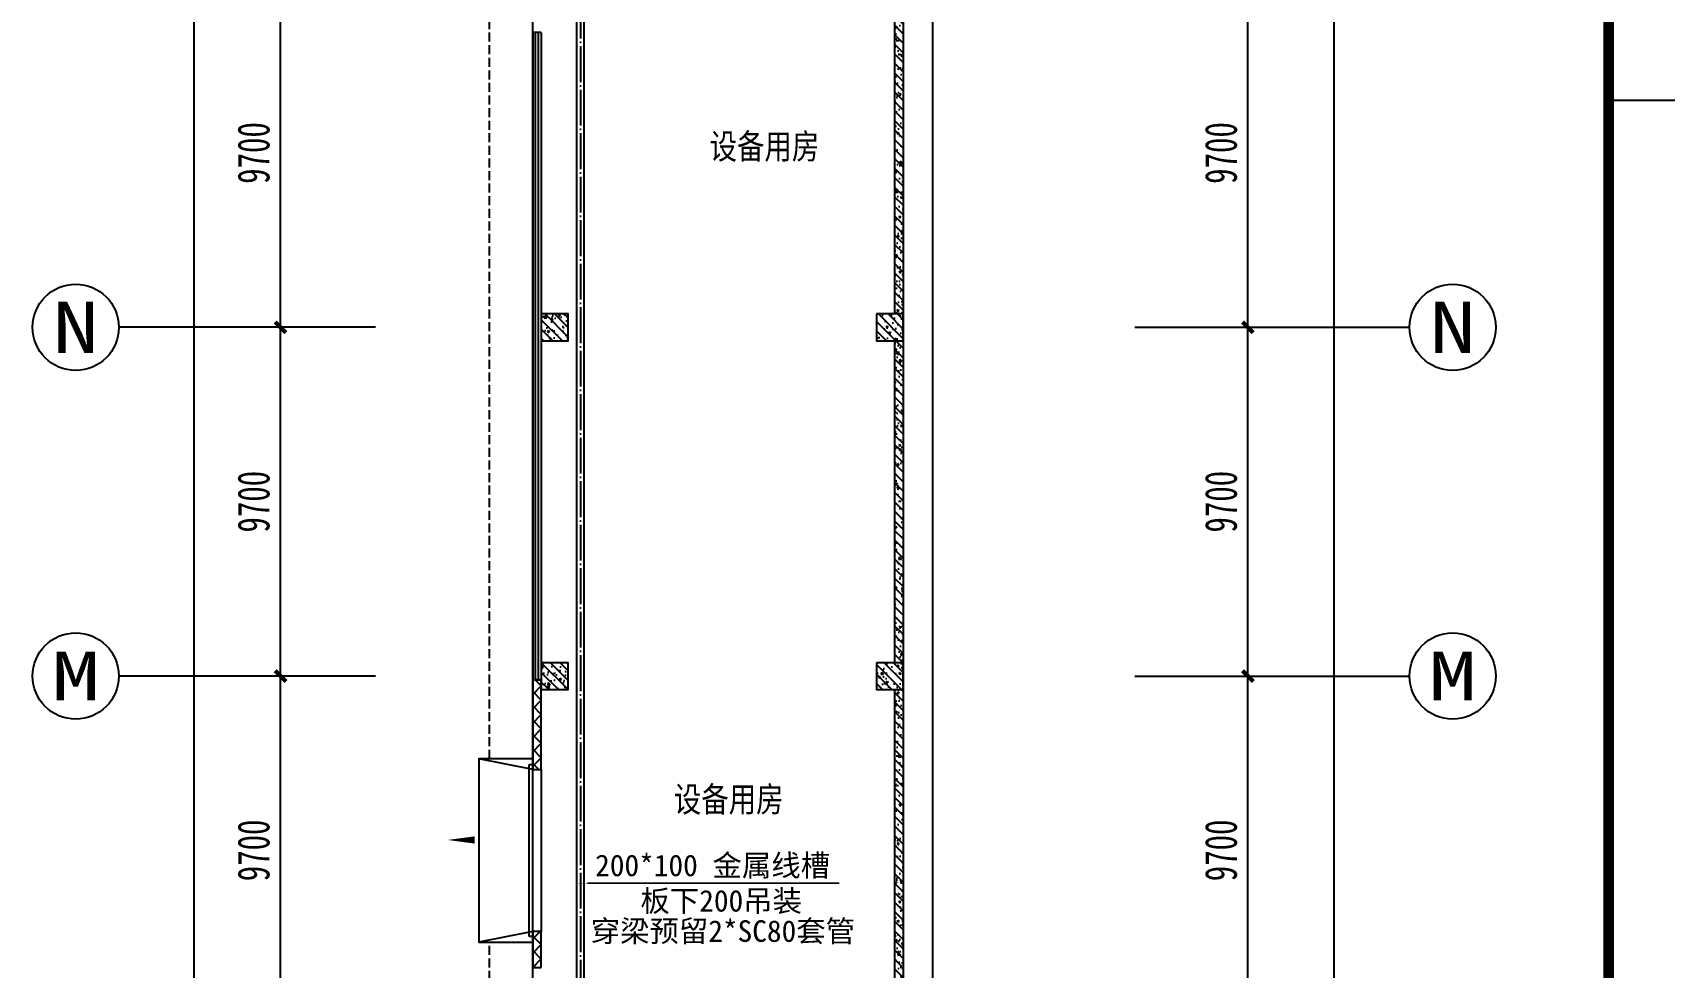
# Model space of a CAD drawing. Header units: millimetres. Extents: x -633009578 to 5705885, y -633235091 to 2571734.
# Drawn here: x 2910687 to 2956106, y 2361767 to 2387767 of the extents above; entities that cross this region are included whole.
import ezdxf
from ezdxf.enums import TextEntityAlignment as Align

# ---------------------------------------------------------------- set-up
doc = ezdxf.new("R2010")
doc.units = ezdxf.units.MM
doc.header["$LTSCALE"] = 1000
doc.header["$MEASUREMENT"] = 0
doc.linetypes.add('DASH', pattern=[0.35, 0.25, -0.1])
doc.linetypes.add('DOTE', pattern=[2.4200000000000004, 2, -0.2, 0.02, -0.2])
doc.layers.get('0').update_dxf_attribs({"color": 9})
for name, color, linetype in [('3T_WOOD', 21, 'Continuous'), ('A-COLUM(柱)', 255, 'Continuous'), ('A-DI-S(箭头)', 76, 'Continuous'), ('A-DOOR(门）', 4, 'Continuous'), ('A-F-AREA(计算)', 5, 'Continuous'), ('A-HATH(填充)', 8, 'Continuous'), ('A-ST-O(室外)', 54, 'Continuous'), ('A-STAR(楼梯)', 51, 'Continuous'), ('A-TEXT(房间)', 243, 'Continuous'), ('A-WA-J(剪力墙)', 254, 'Continuous'), ('A-WINDOW（窗）', 4, 'Continuous'), ('AXIS_TEXT', 7, 'Continuous'), ('C-AXIS(轴号)', 3, 'Continuous'), ('WALL', 9, 'Continuous'), ('电-桥架', 4, 'Continuous'), ('设备-箱柜', 3, 'Continuous'), ('院图签、封面151013$0$PUB_TITLE', 153, 'Continuous'), ('院图签、封面151013$0$图签文字', 4, 'Continuous')]:
    doc.layers.add(name, color=color, linetype=linetype)
doc.styles.add('_TCH_AXIS', font='simhei.ttf', dxfattribs={"bigfont": 'GBCBIG'})
doc.styles.add('_TCH_DIM_T3', font='simhei.ttf', dxfattribs={"width": 0.707, "bigfont": 'GBCBIG'})
doc.styles.add('COMPLEX', font='simhei.ttf')
doc.styles.add('ELEC-DIM', font='simhei.ttf')
doc.styles.add('TXT', font='simhei.ttf', dxfattribs={"width": 0.8, "bigfont": 'hztxt.shx'})
doc.styles.add('院图签、封面151013$0$-宋体', font='simhei.ttf', dxfattribs={"width": 0.8})
doc.dimstyles.new('_TCH_ARCH&&300', dxfattribs={"dimtxt": 892.5, "dimasz": 300, "dimexe": 750, "dimexo": 900, "dimgap": 300, "dimtad": 1, "dimdec": 0, "dimzin": 0, "dimdsep": 46, "dimtxsty": '_TCH_DIM_T3', "dimblk": 'ARCHTICK', "dimcen": 0.09, "dimclrt": 7, "dimazin": 2, "dimtfac": 1, "dimtdec": 0, "dimtix": 1, "dimtmove": 2, "dimatfit": 3, "dimfxl": 1, "dimtolj": 1, "dimtzin": 0, "dimarcsym": 0})
pattern_1 = [(315, (0, 0), (132.5825214724777, 132.5825214724776), []), (320, (0, 0), (-47.06410123694653, -537.9451369505651), [56.25, -618.75]), (625, (0, 0), (564.1441002750089, 104.0635002097499), [45, -495]), (370.4514, (-3.922005000000009, -44.82876), (517.079656545715, -433.8820362855164), [47.8051425, -525.856584]), (316.1842, (150, -2.755455298081545e-14), (-124.1392607467639, -800.4307864692332), [84.375, -928.125]), (366.6356, (139.65501975, -66.70255875000004), (730.5884031753312, -700.9970291615274), [71.707716, -788.78475]), (621.1842000000001, (150, -2.755455298081545e-14), (730.588950693994, -700.9964588502198), [67.5, -742.5]), (291, (112.5, -75.00000000000001), (-301.9641679990041, -447.6802890888463), [56.25, -618.75]), (596, (112.5, -75.00000000000001), (543.8625337851396, -182.4864989411868), [45, -495]), (341.4514, (87.3362955, -112.30667475), (241.8978725324643, -630.1669714361175), [47.8051425, -525.856584]), (307.5, (0, 0), (249.6703903734836, -9.119891487967951), [0, -488.9999999999999, 0, -502.5, 0, -496.875]), (277.5, (0, 0), (295.8087839117703, -197.3021530816116), [0, -286.5, 0, -477.75, 0, -189.375]), (237.5, (3.072332657360922e-14, 167.25), (-16.91615380078498, -400.3668271293068), [0, -187.5, 0, -585, 0, -776.25]), (227.5, (4.450060306401695e-14, 242.25), (75.07873674923819, -437.3896270067897), [0, -243.75, 0, -388.5, 0, -551.25])]
pattern_2 = [(45, (-830357.9205473666, -3.184366441797465), (-200.0002033111466, 200.0002033111467), []), (135, (-830357.9205473666, -3.184366441797465), (-200.0002033111467, -200.0002033111466), [])]

# ---------------------------------------------------------------- blocks, each defined once
blk = doc.blocks.new('_ArchTick')
at = {"color": 0, "linetype": 'ByBlock', "const_width": 0.4}
blk.add_lwpolyline([(-0.5, -0.5), (0.5, 0.5)], dxfattribs=at)
blk = doc.blocks.new('*D303')
at = {"layer": 'C-AXIS(轴号)', "color": 0, "lineweight": -2, "transparency": 16777216}
for p, q in [((1114913.870481153, 1686918.591094813), (1117908.287704564, 1686918.591094813)), ((1117158.287704564, 1677218.591094813), (1117158.287704564, 1686918.591094813)), ((1114913.870481153, 1677218.591094813), (1117908.287704564, 1677218.591094813))]:
    blk.add_line(p, q, dxfattribs=at)
at = {"layer": 'Defpoints', "color": 0, "transparency": 16777216}
for p in [(1114013.870481153, 1686918.591094813), (1117158.287704564, 1686918.591094813), (1114013.870481153, 1677218.591094813)]:
    blk.add_point(p, dxfattribs=at)
at = {"layer": 'C-AXIS(轴号)', "color": 0, "linetype": 'ByBlock', "lineweight": -2, "transparency": 16777216, "xscale": 300, "yscale": 300, "zscale": 300}
for p, rotation in [((1117158.287704564, 1686918.591094813), 90), ((1117158.287704564, 1677218.591094813), 270)]:
    blk.add_blockref('_ArchTick', p, dxfattribs=dict(at, rotation=rotation))
at = {"layer": 'C-AXIS(轴号)', "color": 7, "transparency": 16777216, "insert": (1116412.037704564, 1682068.591094813), "char_height": 892.5, "attachment_point": 5, "rotation": 90, "style": '_TCH_DIM_T3'}
blk.add_mtext('\\A1;9700', dxfattribs=at)
blk = doc.blocks.new('*D304')
at = {"layer": 'C-AXIS(轴号)', "color": 0, "lineweight": -2, "transparency": 16777216}
for p, q in [((1114913.870481153, 1696618.591094813), (1117908.287704564, 1696618.591094813)), ((1117158.287704564, 1686918.591094813), (1117158.287704564, 1696618.591094813)), ((1114913.870481153, 1686918.591094813), (1117908.287704564, 1686918.591094813))]:
    blk.add_line(p, q, dxfattribs=at)
at = {"layer": 'Defpoints', "color": 0, "transparency": 16777216}
for p in [(1114013.870481153, 1696618.591094813), (1117158.287704564, 1696618.591094813), (1114013.870481153, 1686918.591094813)]:
    blk.add_point(p, dxfattribs=at)
at = {"layer": 'C-AXIS(轴号)', "color": 0, "linetype": 'ByBlock', "lineweight": -2, "transparency": 16777216, "xscale": 300, "yscale": 300, "zscale": 300}
for p, rotation in [((1117158.287704564, 1696618.591094813), 90), ((1117158.287704564, 1686918.591094813), 270)]:
    blk.add_blockref('_ArchTick', p, dxfattribs=dict(at, rotation=rotation))
at = {"layer": 'C-AXIS(轴号)', "color": 7, "transparency": 16777216, "insert": (1116412.037704564, 1691768.591094813), "char_height": 892.5, "attachment_point": 5, "rotation": 90, "style": '_TCH_DIM_T3'}
blk.add_mtext('\\A1;9700', dxfattribs=at)
blk = doc.blocks.new('*D305')
at = {"layer": 'C-AXIS(轴号)', "color": 0, "lineweight": -2, "transparency": 16777216}
for p, q in [((1114913.870481153, 1706318.591094813), (1117908.287704564, 1706318.591094813)), ((1117158.287704564, 1696618.591094813), (1117158.287704564, 1706318.591094813)), ((1114913.870481153, 1696618.591094813), (1117908.287704564, 1696618.591094813))]:
    blk.add_line(p, q, dxfattribs=at)
at = {"layer": 'Defpoints', "color": 0, "transparency": 16777216}
for p in [(1114013.870481153, 1706318.591094813), (1117158.287704564, 1706318.591094813), (1114013.870481153, 1696618.591094813)]:
    blk.add_point(p, dxfattribs=at)
at = {"layer": 'C-AXIS(轴号)', "color": 0, "linetype": 'ByBlock', "lineweight": -2, "transparency": 16777216, "xscale": 300, "yscale": 300, "zscale": 300}
for p, rotation in [((1117158.287704564, 1706318.591094813), 90), ((1117158.287704564, 1696618.591094813), 270)]:
    blk.add_blockref('_ArchTick', p, dxfattribs=dict(at, rotation=rotation))
at = {"layer": 'C-AXIS(轴号)', "color": 7, "transparency": 16777216, "insert": (1116412.037704564, 1701468.591094813), "char_height": 892.5, "attachment_point": 5, "rotation": 90, "style": '_TCH_DIM_T3'}
blk.add_mtext('\\A1;9700', dxfattribs=at)
blk = doc.blocks.new('*D309')
at = {"layer": 'C-AXIS(轴号)', "color": 0, "lineweight": -2, "transparency": 16777216}
for p, q in [((1114913.870481153, 1725358.591094809), (1120308.287704564, 1725358.591094809)), ((1119558.287704564, 1589278.591094809), (1119558.287704564, 1725358.591094809)), ((1114913.870481153, 1589278.591094809), (1120308.287704564, 1589278.591094809))]:
    blk.add_line(p, q, dxfattribs=at)
at = {"layer": 'Defpoints', "color": 0, "transparency": 16777216}
for p in [(1114013.870481153, 1725358.591094809), (1119558.287704564, 1725358.591094809), (1114013.870481153, 1589278.591094809)]:
    blk.add_point(p, dxfattribs=at)
at = {"layer": 'C-AXIS(轴号)', "color": 0, "linetype": 'ByBlock', "lineweight": -2, "transparency": 16777216, "xscale": 300, "yscale": 300, "zscale": 300}
for p, rotation in [((1119558.287704564, 1725358.591094809), 90), ((1119558.287704564, 1589278.591094809), 270)]:
    blk.add_blockref('_ArchTick', p, dxfattribs=dict(at, rotation=rotation))
at = {"layer": 'C-AXIS(轴号)', "color": 7, "transparency": 16777216, "insert": (1118812.037704564, 1657318.591094809), "char_height": 892.5, "attachment_point": 5, "rotation": 90, "style": '_TCH_DIM_T3'}
blk.add_mtext('\\A1;136080', dxfattribs=at)
blk = doc.blocks.new('*D320')
at = {"layer": 'C-AXIS(轴号)', "color": 0, "lineweight": -2, "transparency": 16777216}
for p, q in [((1091976.748846702, 1686918.591094813), (1089481.408816443, 1686918.591094813)), ((1090231.408816443, 1677218.591094813), (1090231.408816443, 1686918.591094813)), ((1091976.748846702, 1677218.591094813), (1089481.408816443, 1677218.591094813))]:
    blk.add_line(p, q, dxfattribs=at)
at = {"layer": 'Defpoints', "color": 0, "transparency": 16777216}
for p in [(1090231.408816443, 1686918.591094813), (1092876.748846702, 1686918.591094813), (1092876.748846702, 1677218.591094813)]:
    blk.add_point(p, dxfattribs=at)
at = {"layer": 'C-AXIS(轴号)', "color": 0, "linetype": 'ByBlock', "lineweight": -2, "transparency": 16777216, "xscale": 300, "yscale": 300, "zscale": 300}
for p, rotation in [((1090231.408816443, 1686918.591094813), 90), ((1090231.408816443, 1677218.591094813), 270)]:
    blk.add_blockref('_ArchTick', p, dxfattribs=dict(at, rotation=rotation))
at = {"layer": 'C-AXIS(轴号)', "color": 7, "transparency": 16777216, "insert": (1089485.158816443, 1682068.591094813), "char_height": 892.5, "attachment_point": 5, "rotation": 90, "style": '_TCH_DIM_T3'}
blk.add_mtext('\\A1;9700', dxfattribs=at)
blk = doc.blocks.new('*D321')
at = {"layer": 'C-AXIS(轴号)', "color": 0, "lineweight": -2, "transparency": 16777216}
for p, q in [((1091976.748846702, 1696618.591094813), (1089481.408816443, 1696618.591094813)), ((1090231.408816443, 1686918.591094813), (1090231.408816443, 1696618.591094813)), ((1091976.748846702, 1686918.591094813), (1089481.408816443, 1686918.591094813))]:
    blk.add_line(p, q, dxfattribs=at)
at = {"layer": 'Defpoints', "color": 0, "transparency": 16777216}
for p in [(1090231.408816443, 1696618.591094813), (1092876.748846702, 1696618.591094813), (1092876.748846702, 1686918.591094813)]:
    blk.add_point(p, dxfattribs=at)
at = {"layer": 'C-AXIS(轴号)', "color": 0, "linetype": 'ByBlock', "lineweight": -2, "transparency": 16777216, "xscale": 300, "yscale": 300, "zscale": 300}
for p, rotation in [((1090231.408816443, 1696618.591094813), 90), ((1090231.408816443, 1686918.591094813), 270)]:
    blk.add_blockref('_ArchTick', p, dxfattribs=dict(at, rotation=rotation))
at = {"layer": 'C-AXIS(轴号)', "color": 7, "transparency": 16777216, "insert": (1089485.158816443, 1691768.591094813), "char_height": 892.5, "attachment_point": 5, "rotation": 90, "style": '_TCH_DIM_T3'}
blk.add_mtext('\\A1;9700', dxfattribs=at)
blk = doc.blocks.new('*D322')
at = {"layer": 'C-AXIS(轴号)', "color": 0, "lineweight": -2, "transparency": 16777216}
for p, q in [((1091976.748846702, 1706318.591094813), (1089481.408816443, 1706318.591094813)), ((1090231.408816443, 1696618.591094813), (1090231.408816443, 1706318.591094813)), ((1091976.748846702, 1696618.591094813), (1089481.408816443, 1696618.591094813))]:
    blk.add_line(p, q, dxfattribs=at)
at = {"layer": 'Defpoints', "color": 0, "transparency": 16777216}
for p in [(1090231.408816443, 1706318.591094813), (1092876.748846702, 1706318.591094813), (1092876.748846702, 1696618.591094813)]:
    blk.add_point(p, dxfattribs=at)
at = {"layer": 'C-AXIS(轴号)', "color": 0, "linetype": 'ByBlock', "lineweight": -2, "transparency": 16777216, "xscale": 300, "yscale": 300, "zscale": 300}
for p, rotation in [((1090231.408816443, 1706318.591094813), 90), ((1090231.408816443, 1696618.591094813), 270)]:
    blk.add_blockref('_ArchTick', p, dxfattribs=dict(at, rotation=rotation))
at = {"layer": 'C-AXIS(轴号)', "color": 7, "transparency": 16777216, "insert": (1089485.158816443, 1701468.591094813), "char_height": 892.5, "attachment_point": 5, "rotation": 90, "style": '_TCH_DIM_T3'}
blk.add_mtext('\\A1;9700', dxfattribs=at)
blk = doc.blocks.new('*D325')
at = {"layer": 'C-AXIS(轴号)', "color": 0, "lineweight": -2, "transparency": 16777216}
for p, q in [((1091976.748846702, 1725358.591094822), (1087081.408816443, 1725358.591094822)), ((1087831.408816443, 1589278.591094822), (1087831.408816443, 1725358.591094822)), ((1091976.748846702, 1589278.591094822), (1087081.408816443, 1589278.591094822))]:
    blk.add_line(p, q, dxfattribs=at)
at = {"layer": 'Defpoints', "color": 0, "transparency": 16777216}
for p in [(1087831.408816443, 1725358.591094822), (1092876.748846702, 1725358.591094822), (1092876.748846702, 1589278.591094822)]:
    blk.add_point(p, dxfattribs=at)
at = {"layer": 'C-AXIS(轴号)', "color": 0, "linetype": 'ByBlock', "lineweight": -2, "transparency": 16777216, "xscale": 300, "yscale": 300, "zscale": 300}
for p, rotation in [((1087831.408816443, 1725358.591094822), 90), ((1087831.408816443, 1589278.591094822), 270)]:
    blk.add_blockref('_ArchTick', p, dxfattribs=dict(at, rotation=rotation))
at = {"layer": 'C-AXIS(轴号)', "color": 7, "transparency": 16777216, "insert": (1087085.158816443, 1657318.591094822), "char_height": 892.5, "attachment_point": 5, "rotation": 90, "style": '_TCH_DIM_T3'}
blk.add_mtext('\\A1;136080', dxfattribs=at)
blk = doc.blocks.new('_AXISO')
blk.add_circle((0, 0), 0.5)
at = {"layer": 'AXIS_TEXT', "style": 'COMPLEX', "width": 1.041666666666667}
blk.add_attdef('A', text='', height=0.56, dxfattribs=at).set_placement((-0.25, -0.28), (0.25, -0.28), align=Align.FIT)
blk = doc.blocks.new('$DorLib2D$00000126')
at = {"color": 0, "linetype": 'Continuous'}
for p, q in [((-0.5319999999956053, 0.5), (-0.5319999999956053, 0.900000000000091)), ((0.5320000000047003, 0.900000000000091), (0.5320000000047003, 0.5000000000002274))]:
    blk.add_line(p, q, dxfattribs=at)
at = {"color": 0, "linetype": 'DASH'}
for p, q in [((-0.5319999999956053, 0.900000000000091), (0.5320000000047003, 0.900000000000091)), ((-0.5319999999956053, 0.5), (0.5320000000047003, 0.5000000000002274))]:
    blk.add_line(p, q, dxfattribs=at)
blk = doc.blocks.new('$WINLIB2D$00000001')
at = {"color": 0}
for points in [[(-0.4999999999999964, 0.5000000000000142), (-0.4999999999999964, -0.4999999999999858)], [(-0.4999999999999964, 0.5000000000000142), (0.5000000000000036, 0.5000000000000142)], [(0.5000000000000036, -0.4999999999999858), (0.5000000000000036, 0.5000000000000142)], [(0.5000000000000036, 0.1666666666666714), (-0.4999999999999964, 0.1666666666666714)], [(0.5000000000000036, -0.1666666666666572), (-0.4999999999999964, -0.1666666666666572)], [(-0.4999999999999964, -0.4999999999999858), (0.5000000000000036, -0.4999999999999858)]]:
    blk.add_lwpolyline(points, dxfattribs=at)
blk = doc.blocks.new('_FZH')
h = blk.add_hatch()
h.set_pattern_fill('钢筋混凝土', color=256, scale=0.1, style=0)
h.set_pattern_definition([(45, (0, 0), (-0.1767766952966369, 0.1767766952966369), []), (50, (0, 0), (0.7172601826007535, -0.06275213498259512), [0.07500000000000001, -0.8250000000000001]), (355, (0, 0), (-0.138751333613, 0.7521921337000119), [0.06, -0.66]), (100.4514, (0.05977168000000001, -0.00522934), (0.5785093817140216, 0.6894395420609536), [0.06374019, -0.701142112]), (46.1842, (0, 0.2), (1.067241048625645, -0.1655190143290181), [0.1125, -1.2375]), (96.6356, (0.088936745, 0.186206693), (0.9346627055487033, 0.9741178709004418), [0.095610288, -1.051713]), (351.1842, (0, 0.2), (0.9346619451336272, 0.9741186009253247), [0.09000000000000001, -0.9900000000000001]), (21, (0.1, 0.15), (0.5969070521184617, -0.4026188906653388), [0.07500000000000001, -0.8250000000000001]), (326, (0.1, 0.15), (0.2433153319215824, 0.7251500450468529), [0.06, -0.66]), (71.4514, (0.149742233, 0.116448394), (0.84022262858149, 0.3225304967099524), [0.06374019, -0.701142112]), (37.50000000000001, (0, 0), (0.01215985531729062, 0.3328938538313115), [0, -0.652, 0, -0.67, 0, -0.6625000000000001]), (7.499999999999999, (0, 0), (0.2630695374421486, 0.3944117118823603), [0, -0.382, 0, -0.637, 0, -0.2525]), (-32.5, (-0.223, 0), (0.533822436172409, -0.02255487173437976), [0, -0.25, 0, -0.78, 0, -1.035]), (-42.5, (-0.323, 0), (0.5831861693423862, 0.1001049823323177), [0, -0.325, 0, -0.518, 0, -0.735])])
h.paths.add_polyline_path([(-0.5, -0.5), (0.5, -0.5), (0.5, 0.5), (-0.5, 0.5)])
blk.add_lwpolyline([(-0.5, -0.5), (0.5, -0.5), (0.5, 0.5), (-0.5, 0.5)], close=True)
blk = doc.blocks.new('建筑图框_A1')
at = {"layer": '院图签、封面151013$0$PUB_TITLE'}
blk.add_line((83100.00416499004, 47399.99750284012), (76500.00416499004, 47399.99750284012), dxfattribs=at)
at = {"layer": '院图签、封面151013$0$PUB_TITLE', "const_width": 100}
blk.add_lwpolyline([(76500.00416499004, 1000.00033656368), (76500.00416499004, 58399.99750284012)], dxfattribs=at)
at = {"layer": '院图签、封面151013$0$图签文字', "color": 6, "style": '院图签、封面151013$0$-宋体'}
for tag, height, width, p in [('工程主持人', 400, 0.7999999999883585, (79990.91196859907, 29505.93707200652)), ('审定', 400, 0.7999999999883585, (79990.91196859907, 28705.93707200605)), ('审核', 400, 0.7999999999883585, (79990.91196859907, 27905.93707200559)), ('专业负责人', 400, 0.7999999999883585, (79990.91196859907, 27105.93707200512)), ('校对', 400, 0.7999999999883585, (79990.91196859907, 26305.93707200466)), ('设计', 400, 0.7999999999883585, (79990.91196859907, 25505.93707200419)), ('方案设计人', 400, 0.7999999999883585, (79990.91196859907, 24706.79438478127)), ('工程编号', 300, 0.7000000000116415, (81000.00416498398, 8700.424278954277)), ('版次', 300, 0.7000000000116415, (78738.08139540046, 3005.726258059498)), ('日期', 300, 0.7000000000116415, (82038.0813954557, 3000.226258123759)), ('图号', 200, 0.7000000000116415, (82538.08139542397, 2400.075247410685)), ('比例', 300, 0.7000000000116415, (78738.08139537089, 2200.188802679535)), ('图号_X施', 300, 0.7000000000116415, (81538.08139540977, 2200.188802651362)), ('图号_总数', 200, 0.7000000000116415, (82538.08139541186, 2000.075247410219))]:
    blk.add_attdef(tag, text='', height=height, dxfattribs=dict(at, width=width)).set_placement(p, align=Align.MIDDLE_CENTER)
at = {"layer": '院图签、封面151013$0$图签文字', "color": 6, "style": '院图签、封面151013$0$-宋体', "width": 0.7}
for tag, p in [('建设单位_001', (80935.88661794258, 7446.21079580821)), ('工程名称_001', (80933.52706738078, 6045.368099178996)), ('图名_001', (79742.88288308708, 4059.656552180292))]:
    blk.add_attdef(tag, p, '', height=300, dxfattribs=at)
blk = doc.blocks.new('负一层平面图9')
h = blk.add_hatch()
h.set_pattern_fill('钢筋混凝土', color=256, scale=75, angle=270, style=0)
h.set_pattern_definition(pattern_1)
h.paths.add_polyline_path([(1107326.098288363, 1696990.40672838), (1107566.098288363, 1696990.40672838), (1107566.098288361, 1705940.40672838), (1107326.098288362, 1705940.40672838)])
h = blk.add_hatch()
h.set_pattern_fill('钢筋混凝土', color=256, scale=75, angle=270, style=0)
h.set_pattern_definition(pattern_1)
h.paths.add_polyline_path([(1107326.098288365, 1687290.40672838), (1107566.098288365, 1687290.40672838), (1107566.098288361, 1696240.40672838), (1107326.098288363, 1696240.40672838)])
h = blk.add_hatch()
h.set_pattern_fill('钢筋混凝土', color=256, scale=75, angle=270, style=0)
h.set_pattern_definition(pattern_1)
h.paths.add_polyline_path([(1107326.098288366, 1677590.40672838), (1107566.098288366, 1677590.40672838), (1107566.098288361, 1686540.40672838), (1107326.098288365, 1686540.40672838)])
at = {"layer": 'A-HATH(填充)'}
h = blk.add_hatch(dxfattribs=at)
h.set_pattern_fill('多孔材料', color=256, scale=100, style=0)
h.set_pattern_definition(pattern_2)
h.paths.add_polyline_path([(1097251.09828836, 1686815.40672802), (1097251.09828836, 1684315.406728529), (1097491.09828836, 1684315.406728529), (1097491.09828836, 1686815.40672802)])
h = blk.add_hatch(dxfattribs=at)
h.set_pattern_fill('多孔材料', color=256, scale=100, style=0)
h.set_pattern_definition(pattern_2)
h.paths.add_polyline_path([(1097251.09828836, 1679815.406728529), (1097251.09828836, 1678815.406728529), (1097491.09828836, 1678815.406728529), (1097491.09828836, 1679815.406728529)])
at = {"layer": 'A-DI-S(箭头)'}
blk.add_lwpolyline([(1108377.552594071, 1727829.142712386), (1108377.552594071, 1664191.024720457), (1108902.552594071, 1663999.940347468), (1107852.552594071, 1663814.797017724), (1108377.552594071, 1663628.524720457), (1108377.552594071, 1599990.406728529)], dxfattribs=at)
blk.add_lwpolyline([(1096544.794941775, 1682358.425277762, 0, 0, 0), (1094881.794941775, 1682358.425277762, 0, 200, 0), (1095631.794941775, 1682358.425277762, 0, 0, 0)], format="xyseb", dxfattribs=at)
at = {"layer": 'A-DOOR(门）'}
blk.add_line((1097491.098288361, 1684315.406728372), (1097491.098288361, 1679815.406728372), dxfattribs=at)
at = {"layer": 'A-F-AREA(计算)'}
blk.add_lwpolyline([(1107566.098287924, 1589275.406728539), (1097251.098288353, 1589275.406728539), (1097251.098288353, 1725355.406728381), (1107566.098287924, 1725355.406728381)], close=True, dxfattribs=at)
at = {"layer": 'A-ST-O(室外)', "linetype": 'DASH'}
for points in [[(1096051.098288384, 1684615.406728667), (1096051.098288371, 1707015.406728445)], [(1096051.098288393, 1669715.406728217), (1096051.098288387, 1679515.407222659)]]:
    blk.add_lwpolyline(points, dxfattribs=at)
at = {"layer": 'A-STAR(楼梯)'}
for points in [[(1097251.098288362, 1684615.406728667), (1095751.098288362, 1684615.406728667), (1095751.098288362, 1679515.407222659), (1097251.098288355, 1679515.407222659)], [(1097251.098288354, 1684315.406728714), (1095751.098288351, 1684615.406234585)], [(1097251.098288354, 1679815.406728528), (1095751.098288351, 1679515.407222657)]]:
    blk.add_lwpolyline(points, dxfattribs=at)
at = {"layer": 'A-WA-J(剪力墙)'}
for p, q in [((1107326.098288362, 1705940.406727959), (1107326.098288356, 1696990.40672861)), ((1107566.098288362, 1705940.406727959), (1107566.098288367, 1696990.40672861)), ((1107326.09828834, 1696240.406727959), (1107326.098288369, 1687290.40672861)), ((1107566.09828834, 1696240.406727959), (1107566.098288327, 1687290.40672861)), ((1107326.098288399, 1686540.406727959), (1107326.098288395, 1677590.40672861)), ((1107566.098288349, 1686540.406727959), (1107566.098288406, 1677590.40672861))]:
    blk.add_line(p, q, dxfattribs=at)
at = {"layer": 'C-AXIS(轴号)'}
for p, q in [((1092876.748846702, 1696618.591094813), (1085731.408816443, 1696618.591094813)), ((1114013.870481153, 1696618.591094813), (1121658.287704564, 1696618.591094813)), ((1092876.748846702, 1686918.591094813), (1085731.408816443, 1686918.591094813)), ((1114013.870481153, 1686918.591094813), (1121658.287704564, 1686918.591094813))]:
    blk.add_line(p, q, dxfattribs=at)
at = {"layer": 'WALL'}
for p, q in [((1097251.09828836, 1686815.40672802), (1097251.09828836, 1684315.406728529)), ((1097491.09828836, 1686815.40672802), (1097251.09828836, 1686815.40672802)), ((1097491.09828836, 1684315.406728529), (1097491.09828836, 1686815.40672802)), ((1097251.09828836, 1684315.406728529), (1097491.09828836, 1684315.406728529)), ((1097251.09828836, 1679815.406728529), (1097251.09828836, 1678815.406728529)), ((1097491.09828836, 1679815.406728529), (1097251.09828836, 1679815.406728529)), ((1097491.09828836, 1678815.406728529), (1097491.09828836, 1679815.406728529)), ((1097251.09828836, 1678815.406728529), (1097491.09828836, 1678815.406728529))]:
    blk.add_line(p, q, dxfattribs=at)
at = {"layer": 'A-COLUM(柱)', "xscale": 750, "yscale": 750, "zscale": 750, "rotation": 270}
for p in [(1097866.098288361, 1696615.40672838), (1107191.098288361, 1696615.40672838), (1097866.098288361, 1686915.40672838), (1107191.098288361, 1686915.40672838)]:
    blk.add_blockref('_FZH', p, dxfattribs=at)
at = {"layer": 'A-DOOR(门）', "extrusion": (0, 0, -1), "xscale": -4500, "yscale": 240, "zscale": 4500, "rotation": 270}
blk.add_blockref('$DorLib2D$00000126', (-1097371.098288361, 1682065.406728372), dxfattribs=at)
at = {"layer": 'A-WINDOW（窗）', "xscale": 18000, "yscale": 240, "zscale": 18000, "rotation": 270}
blk.add_blockref('$WINLIB2D$00000001', (1097371.098288361, 1695815.406728404), dxfattribs=at)
at = {"layer": 'C-AXIS(轴号)'}
ref = blk.add_blockref('_AXISO', (1084531.408816443, 1696618.591094813), dxfattribs=dict(at, xscale=2400, yscale=2400, zscale=2400))
ref.add_attrib('A', 'N', dxfattribs={"layer": 'AXIS_TEXT', "height": 1423.748695917641, "style": '_TCH_AXIS'}).set_placement((1083887.332025432, 1695906.716746855), (1085175.485607453, 1695906.716746855), align=Align.FIT)
ref = blk.add_blockref('_AXISO', (1122858.287704564, 1696618.591094813), dxfattribs=dict(at, xscale=2400, yscale=2400, zscale=2400))
ref.add_attrib('A', 'N', dxfattribs={"layer": 'AXIS_TEXT', "height": 1423.748695917641, "style": '_TCH_AXIS'}).set_placement((1122214.210913554, 1695906.716746855), (1123502.364495574, 1695906.716746855), align=Align.FIT)
ref = blk.add_blockref('_AXISO', (1084531.408816443, 1686918.591094813), dxfattribs=dict(at, xscale=2400, yscale=2400, zscale=2400))
ref.add_attrib('A', 'M', dxfattribs={"layer": 'AXIS_TEXT', "height": 1357.645019878171, "style": '_TCH_AXIS'}).set_placement((1083852.586306504, 1686239.768584874), (1085210.231326382, 1686239.768584874), align=Align.FIT)
ref = blk.add_blockref('_AXISO', (1122858.287704564, 1686918.591094813), dxfattribs=dict(at, xscale=2400, yscale=2400, zscale=2400))
ref.add_attrib('A', 'M', dxfattribs={"layer": 'AXIS_TEXT', "height": 1357.645019878171, "style": '_TCH_AXIS'}).set_placement((1122179.465194625, 1686239.768584874), (1123537.110214503, 1686239.768584874), align=Align.FIT)
at = {"layer": 'A-TEXT(房间)', "color": 4, "style": 'TXT', "width": 0.8}
for p in [(1102173.779141537, 1701301.513385484), (1101178.936826035, 1683140.536405807)]:
    blk.add_text('设备用房', height=700, dxfattribs=at).set_placement(p)
at = {"layer": 'C-AXIS(轴号)'}
for p1, p2, distance, picture, middle in [((1092876.748846702, 1589278.591094822), (1092876.748846702, 1725358.591094822), 5045.340030258987, '*D325', (1087085.158816443, 1657318.591094822)), ((1114013.870481153, 1589278.591094809), (1114013.870481153, 1725358.591094809), -5544.417223410914, '*D309', (1118812.037704564, 1657318.591094809)), ((1092876.748846702, 1696618.591094813), (1092876.748846702, 1706318.591094813), 2645.340030258987, '*D322', (1089485.158816443, 1701468.591094813)), ((1114013.870481153, 1696618.591094813), (1114013.870481153, 1706318.591094813), -3144.4172234109137, '*D305', (1116412.037704564, 1701468.591094813)), ((1092876.748846702, 1686918.591094813), (1092876.748846702, 1696618.591094813), 2645.340030258987, '*D321', (1089485.158816443, 1691768.591094813)), ((1114013.870481153, 1686918.591094813), (1114013.870481153, 1696618.591094813), -3144.4172234109137, '*D304', (1116412.037704564, 1691768.591094813)), ((1092876.748846702, 1677218.591094813), (1092876.748846702, 1686918.591094813), 2645.340030258987, '*D320', (1089485.158816443, 1682068.591094813)), ((1114013.870481153, 1677218.591094813), (1114013.870481153, 1686918.591094813), -3144.4172234109137, '*D303', (1116412.037704564, 1682068.591094813))]:
    dim = blk.add_aligned_dim(p1=p1, p2=p2, distance=distance, dimstyle='_TCH_ARCH&&300', dxfattribs=at)
    dim.commit()
    dim.dimension.update_dxf_attribs({"geometry": picture, "text_midpoint": middle})

msp = doc.modelspace()

# ---------------------------------------------------------------- linework, layer by layer
at = {"layer": '电-桥架', "color": 5, "linetype": 'DOTE', "ltscale": 0.5}
msp.add_line((2925932.739087829, 2398280.863658949), (2925932.739074133, 2349681.959668289), dxfattribs=at)
at = {"layer": '电-桥架', "ltscale": 0.5}
msp.add_lwpolyline([(2925832.739074133, 2349681.959668307), (2925832.739087829, 2398280.863658966), (2926032.739087829, 2398280.863658932), (2926032.739074133, 2349681.959668272)], close=True, dxfattribs=at)
at = {"layer": '设备-箱柜', "color": 6}
msp.add_lwpolyline([(2925868.746400075, 2364108.396833601, 15, 15, 0), (2926127.499820925, 2364108.396833601, 15, 15, 0), (2926127.499820925, 2364108.396833601, 45, 45, 0), (2933138.421926653, 2364108.396833601, 45, 45, 0)], format="xyseb", dxfattribs=at)

# ---------------------------------------------------------------- block references
at = {"layer": '3T_WOOD'}
msp.add_blockref('负一层平面图9', (1827355.332157411, 682952.070850966), dxfattribs=at)
at = {"layer": '设备-箱柜', "xscale": 3, "yscale": 3}
msp.add_blockref('建筑图框_A1', (2725055.437121258, 2243683.829413344, 4.000000000000001e-08), dxfattribs=at)

# ---------------------------------------------------------------- texts
at = {"layer": '设备-箱柜', "color": 6, "style": 'ELEC-DIM'}
for s, p in [('200*100 金属线槽', (2926344.759934213, 2364303.100738489)), ('板下200吊装', (2927605.023580329, 2363318.772551869)), ('穿梁预留2*SC80套管', (2926219.683527729, 2362476.485799888))]:
    msp.add_text(s, height=600, dxfattribs=at).set_placement(p)

doc.saveas('drawing.dxf')
